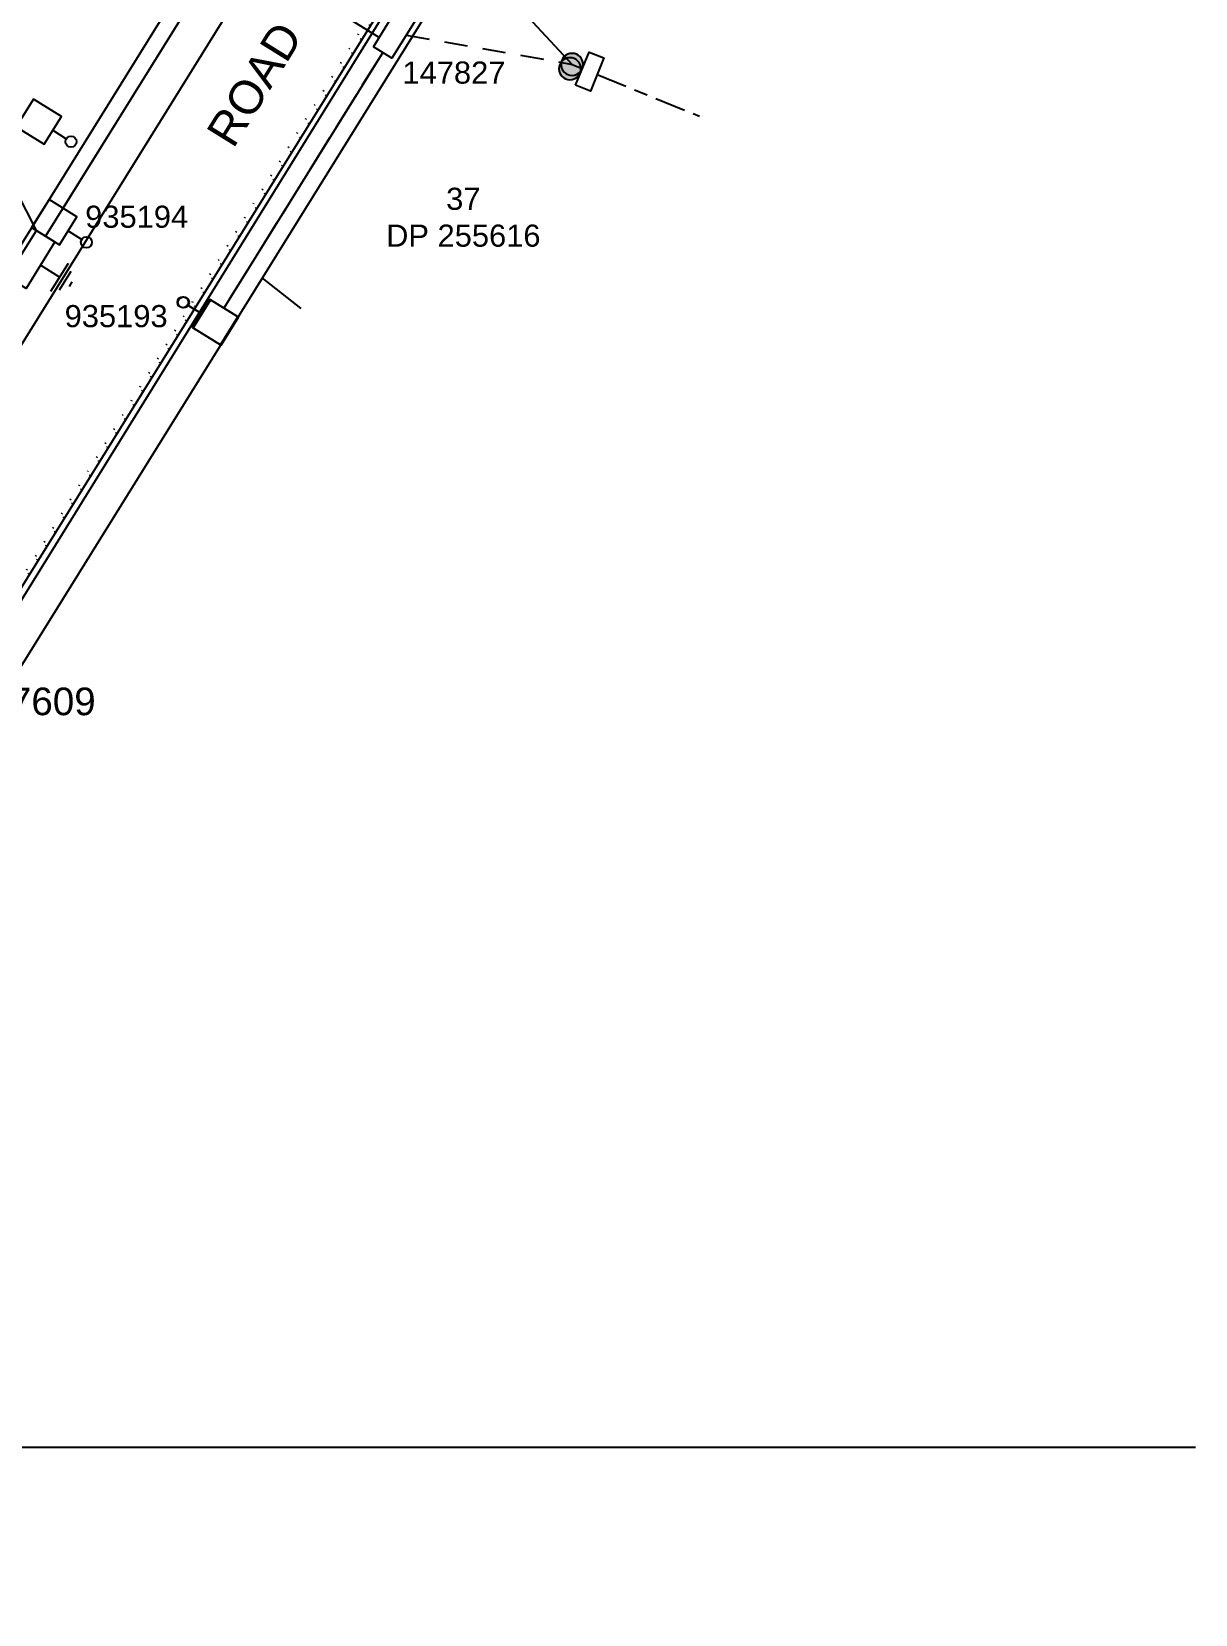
# Model space of a CAD drawing. Header units: metres. Extents: x 305550 to 306428, y 6276370 to 6276957.
# Drawn here: x 306293.6 to 306399, y 6276536.5 to 6276679.7 of the extents above; entities that cross this region are included whole.
import ezdxf
from ezdxf.enums import TextEntityAlignment as Align

# ---------------------------------------------------------------- set-up
doc = ezdxf.new("R2010")
doc.units = ezdxf.units.M
doc.header["$LTSCALE"] = 0.7
for name, pattern in [('Cable Exist OH', [1, 1, 0]), ('Cable Exist UG', [8.2, 4, -1.2, 1.8, -1.2]), ('Cable Remove', [2, 0, -2]), ('Dash', [5, 3, -2]), ('IE Trench LV', [6.5, 5, -1.5])]:
    doc.linetypes.add(name, pattern=pattern)
doc.layers.get('0').update_dxf_attribs({"color": 6})
for name, color, linetype in [('_User Miscellaneous1', 3, 'Continuous'), ('_User Miscellaneous11', 7, 'Continuous'), ('_User Miscellaneous4', 7, 'Continuous'), ('_User Miscellaneous7', 150, 'Continuous'), ('_User Miscellaneous8', 7, 'Continuous'), ('_User_LV_Exist', 7, 'Continuous'), ('Cadastre Developer_SP_NEW', 4, 'Continuous'), ('Cadastre Roads_SP_EXT', 4, 'Continuous'), ('Cadastre Roads_SP_NEW', 8, 'Continuous'), ('Equip_LV_NEW', 5, 'Continuous'), ('Mains_LV_NEW_R6', 2, 'Continuous'), ('Mains_LV_NEW_T84', 2, 'Continuous'), ('OH_Details_SP_MISC', 6, 'Continuous'), ('Services_SP_NEW_UG', 2, 'Continuous'), ('SupportsOH_SP_TR_HV_LV_SL_EXT', 7, 'Continuous'), ('SupportsUG_SP_LV_NEW', 2, 'Continuous'), ('SupportsUG_SP_LV_SL_NEW', 2, 'Continuous'), ('Trench_SP_NEW', 2, 'Continuous'), ('UG_Details_SP_MISC', 7, 'Continuous')]:
    doc.layers.add(name, color=color, linetype=linetype)
doc.layers.add('_User Miscellaneous5', color=7, linetype='Continuous', lineweight=35)
for name, color, linetype, plot in [('_User Notes', 7, 'Continuous', False), ('Features_HIDE', 1, 'Continuous', False), ('Viewports', 8, 'Continuous', False)]:
    doc.layers.add(name, color=color, linetype=linetype, plot=plot)
doc.styles.add('ARIAL', font='arial.ttf', dxfattribs={"height": 2})
doc.styles.add('POLE_LABEL', font='arial.ttf')
doc.styles.add('SL_LABEL', font='arial.ttf')
doc.styles.get("Standard").update_dxf_attribs({"font": 'arial.ttf'})
doc.styles.add('style1', font='iso3098b.shx')
doc.linetypes.add('Cable New UG', pattern='A,8,-1,["x",style1,S=3.5,R=0,X=0.35,Y=-1],-3.5', length=12.5)
doc.linetypes.add('Cable Z', pattern='A,8,-1,["Z",Standard,S=2.5,R=0,X=0.35,Y=-1.25],-3.5', length=12.5)
doc.linetypes.add('IE Trench HV', pattern='A,8,-2,["/",style1,S=2.5,R=0,X=0.1,Y=-1],-4.5', length=14.5)

# ---------------------------------------------------------------- blocks, each defined once
blk = doc.blocks.new('POLE_EXT')
blk.add_hatch(color=256).paths.add_polyline_path([(-1, 0, 1), (1, 0, 1)])
blk.add_lwpolyline([(-1, 0, 1), (1, 0, 1)], format="xyb", close=True)
for tag, height, flags, p in [('pNumber', 2.5, 8, (-17.84, 2.07)), ('OWNED_BY', 0.2, 9, (1.35, -0.4)), ('SPECIAL_USE', 0.2, 9, (1.35, -0.8)), ('STATE', 0.2, 9, (1.35, -1)), ('cLV', 0.2, 9, (1.35, -1.4)), ('PARENT', 0.2, 9, (1.35, -0.6)), ('USAGE', 0.2, 9, (1.35, -1.2)), ('hDepth', 0.2, 9, (1.35, -1.6)), ('hDia', 0.2, 9, (1.35, -1.8)), ('cHV', 0.2, 9, (1.35, -2)), ('LBRACKET', 0.2, 9, (1.35, -2.2)), ('LExisting', 0.2, 9, (1.35, -2.4)), ('LANTNUMBER', 0.2, 9, (1.35, -2.6)), ('LOther', 0.2, 9, (1.35, -2.8)), ('cLinedev', 0.2, 9, (1.35, -3.4)), ('pExisting', 0.2, 9, (1.35, -3.8)), ('pFooting', 0.2, 9, (1.35, -4.4)), ('LRemove', 0.2, 9, (1.35, -3)), ('LEGEND', 0.2, 9, (1.35, -3.2)), ('LOCATION', 0.2, 9, (1.35, -3.6)), ('PFNUMBER', 0.2, 9, (1.35, -4)), ('NEWPFNUMBER', 0.2, 9, (1.35, -4.2)), ('pNew', 0.2, 9, (1.35, -4.6)), ('pRelocate', 0.2, 9, (1.35, -5)), ('pRemove', 0.2, 9, (1.35, -5.2)), ('pReplace', 0.2, 9, (1.35, -5.4)), ('pStay', 0.2, 9, (1.35, -5.6)), ('pType', 0.2, 9, (1.35, -5.8)), ('cspan', 0.2, 9, (1.35, -6)), ('STREETNAME', 0.2, 9, (1.35, -6.2)), ('SUBURB', 0.2, 9, (1.35, -6.4)), ('OPERATED_BY', 0.2, 9, (1.36, -7.01)), ('NOTES', 0.2, 9, (1.35, -6.6)), ('MAINTAINED_BY', 0.2, 9, (1.36, -6.81))]:
    blk.add_attdef(tag, text='', height=height, dxfattribs=dict(flags=flags)).set_placement(p, align=Align.MIDDLE_LEFT)
at = {"style": 'POLE_LABEL', "flags": 9}
for tag, height, p in [('ASSET_NUM', 2.5, (2, 2)), ('STRUCTURE_PLANT_NUMBER', 0.2, (1.35, 0.03)), ('STREET_CODE', 0.2, (1.35, -0.2))]:
    blk.add_attdef(tag, text='', height=height, dxfattribs=at).set_placement(p, align=Align.MIDDLE_LEFT)
at = {"flags": 1}
blk.add_attdef('Z', (1.35, -7.33), '', height=0.2, dxfattribs=at)
blk = doc.blocks.new('*U35')
at = {"lineweight": -3}
blk.add_lwpolyline([(-2.48, 2.49), (2.47, 2.49), (2.47, 0.51), (-2.48, 0.51)], close=True, dxfattribs=at)
for tag, flags, p in [('STREET_CODE', 9, (1.5, 3.5)), ('OWNED_BY', 9, (1.5, 3.3)), ('OPERATED_BY', 9, (1.5, 3.1)), ('MAINTAINED_BY', 9, (1.5, 2.9)), ('STATE', 9, (1.5, 2.7)), ('SUPPORT_TYPE', 9, (1.5, 2.5)), ('SUBURB', 9, (1.5, 1.7)), ('STREETNAME', 9, (1.5, 1.5)), ('USAGE', 9, (1.5, 2.3)), ('LEGEND', 9, (1.5, 2.1)), ('PARENT', 9, (1.5, 1.9)), ('Z', 1, (1.5, 0.9)), ('LOCATION', 9, (1.5, 1.3)), ('NOTES', 9, (1.5, 1.1))]:
    blk.add_attdef(tag, text='', height=0.2, dxfattribs=dict(flags=flags)).set_placement(p, align=Align.MIDDLE_LEFT)
at = {"layer": '_User Miscellaneous4', "style": 'ARIAL', "flags": 8}
blk.add_attdef('ASSET_NUM', text='', height=2, dxfattribs=at).set_placement((2, 5.5), align=Align.MIDDLE_LEFT)
blk = doc.blocks.new('*U135')
at = {"layer": '_User Miscellaneous7', "lineweight": -3}
blk.add_lwpolyline([(-7, -3.03), (-7, -1.58)], dxfattribs=at)
blk.add_lwpolyline([(-8.48, -6), (-5.51, -6), (-5.51, -3.03), (-8.48, -3.03)], close=True, dxfattribs=at)
blk.add_circle((-7, -1.08), 0.5, dxfattribs=at)
at = {"layer": '_User Miscellaneous8', "color": 2, "lineweight": -3}
blk.add_lwpolyline([(-1.49, 0), (1.49, 0), (1.49, 2.97), (-1.49, 2.97)], close=True, dxfattribs=at)
at = {"style": 'POLE_LABEL', "flags": 9}
blk.add_attdef('STRUCTURE_PLANT_NUMBER', text='', height=0.2, dxfattribs=at).set_placement((1.64, 1.73), align=Align.MIDDLE_LEFT)
for tag, flags, p in [('STREET_CODE', 9, (1.64, 1.49)), ('OWNED_BY', 9, (1.64, 1.09)), ('OPERATED_BY', 9, (1.64, 0.89)), ('STATE', 9, (1.64, 0.49)), ('COLUMN_TYPE', 9, (1.64, 1.29)), ('MAINTAINED_BY', 9, (1.64, 0.69)), ('USAGE', 9, (1.64, 0.29)), ('LEGEND', 9, (1.64, 0.09)), ('SUBURB', 9, (1.64, -0.31)), ('STREETNAME', 9, (1.64, -0.51)), ('Z', 1, (1.64, -1.31)), ('PARENT', 9, (1.64, -0.11)), ('LOCATION', 9, (1.64, -0.71)), ('NOTES', 9, (1.64, -0.91)), ('LABEL_ALIGNMENT', 9, (1.64, -1.11))]:
    blk.add_attdef(tag, text='', height=0.2, dxfattribs=dict(flags=flags)).set_placement(p, align=Align.MIDDLE_LEFT)
at = {"layer": '_User Miscellaneous5', "style": 'ARIAL', "flags": 8}
blk.add_attdef('ASSET_NUM', text='', height=2, dxfattribs=at).set_placement((2, 3.49), align=Align.MIDDLE_LEFT)
blk = doc.blocks.new('*U39')
at = {"layer": '_User Miscellaneous8', "color": 2}
blk.add_line((0, 0), (0, 1.45), dxfattribs=at)
blk.add_circle((0, 1.95), 0.5, dxfattribs=at)
for tag, p, flags in [('Z', (0, 0), 1), ('OPERATED_BY', (0, -9.61), 9)]:
    blk.add_attdef(tag, p, '', height=0.2, dxfattribs=dict(flags=flags))
at = {"style": 'SL_LABEL', "flags": 9}
blk.add_attdef('STREET_CODE', text='', height=0.2, dxfattribs=at).set_placement((0, -0.2), align=Align.MIDDLE_LEFT)
at = {"flags": 9}
for tag, p in [('CONSTRUCTED_VOLTAGE', (0, -0.4)), ('CONTROL_TYPE', (0, -0.6)), ('OPERATING_VOLTAGE', (0, -1.4)), ('LANTERN_PURPOSE', (0, -0.8)), ('LANTERN_TYPE', (0, -1)), ('NO_PHASES', (0, -1.2)), ('ORIENTATION', (0, -1.6)), ('OWNED_BY', (0, -1.8)), ('STATE', (0, -2)), ('CEXIST', (0, -2.4)), ('CNEW', (0, -2.6)), ('CNUMBER', (0, -2.8)), ('USAGE', (0, -2.2)), ('CREMOVE', (0, -3)), ('CREPLACE', (0, -3.2)), ('LKINGHEIGHT', (0, -3.4)), ('LBRACKET', (0, -3.6)), ('LBRACKETVOCAB', (0, -3.8)), ('LCATEGORY', (0, -4)), ('LCHARGE1', (0, -4.2)), ('LCHARGE1PERCENT', (0, -4.4)), ('LCHARGE2', (0, -4.6)), ('LCHARGE2PERCENT', (0, -4.8)), ('LCHARGE3', (0, -5)), ('LCHARGE3PERCENT', (0, -5.2)), ('LEXIST', (0, -5.4)), ('LLAMP', (0, -5.6)), ('LLAMPVOCAB', (0, -5.8)), ('LMAST', (0, -6)), ('LMASTVOCAB', (0, -6.2)), ('LNEW', (0, -6.4)), ('LANTNUMBER', (0, -6.6)), ('LOUTREACH', (0, -7)), ('LOUTREACHVOCAB', (0, -7.2)), ('SUBURB', (0, -8.6)), ('LRATECODE', (0, -7.4)), ('LREMOVE', (0, -7.6)), ('LREPLACE', (0, -7.8)), ('LTYPE', (0, -8)), ('LTYPEVOCAB', (0, -8.2)), ('LEGEND', (0, -8.4)), ('STREETNAME', (0, -8.8)), ('LOCATION', (0, -9)), ('NOTES', (0, -9.2)), ('MAINTAINED_BY', (0, -9.86))]:
    blk.add_attdef(tag, text='', height=0.2, dxfattribs=at).set_placement(p, align=Align.MIDDLE_LEFT)
at = {"layer": '_User Notes', "style": 'SL_LABEL', "flags": 8}
blk.add_attdef('ASSET_NUM', text='', height=2.5, dxfattribs=at).set_placement((2, 2), align=Align.MIDDLE_LEFT)
at = {"layer": '_User Notes', "flags": 8}
blk.add_attdef('LNUMBER', text='', height=2.5, dxfattribs=at).set_placement((1.2, -2.8), align=Align.MIDDLE_LEFT)
blk = doc.blocks.new('Earth')
for p, q in [((0, -2.04), (0, 0)), ((-1.5, -2.04), (1.5, -2.04)), ((-1, -2.64), (1, -2.64)), ((-0.25, -3.24), (0.25, -3.24))]:
    blk.add_line(p, q)
blk = doc.blocks.new('*U247')
at = {"layer": '_User Miscellaneous7', "lineweight": -3}
blk.add_lwpolyline([(0.01, 2.92), (0.01, 4.37)], dxfattribs=at)
blk.add_lwpolyline([(-1.47, -0.05), (1.5, -0.05), (1.5, 2.92), (-1.47, 2.92)], close=True, dxfattribs=at)
blk.add_circle((0.01, 4.87), 0.5, dxfattribs=at)
at = {"layer": '_User Miscellaneous8', "color": 2, "lineweight": -3}
blk.add_lwpolyline([(-1.49, 0), (1.49, 0), (1.49, 2.97), (-1.49, 2.97)], close=True, dxfattribs=at)
at = {"style": 'POLE_LABEL', "flags": 9}
blk.add_attdef('STRUCTURE_PLANT_NUMBER', text='', height=0.2, dxfattribs=at).set_placement((1.64, 1.73), align=Align.MIDDLE_LEFT)
for tag, flags, p in [('STREET_CODE', 9, (1.64, 1.49)), ('OWNED_BY', 9, (1.64, 1.09)), ('OPERATED_BY', 9, (1.64, 0.89)), ('STATE', 9, (1.64, 0.49)), ('COLUMN_TYPE', 9, (1.64, 1.29)), ('MAINTAINED_BY', 9, (1.64, 0.69)), ('USAGE', 9, (1.64, 0.29)), ('LEGEND', 9, (1.64, 0.09)), ('SUBURB', 9, (1.64, -0.31)), ('STREETNAME', 9, (1.64, -0.51)), ('Z', 1, (1.64, -1.31)), ('PARENT', 9, (1.64, -0.11)), ('LOCATION', 9, (1.64, -0.71)), ('NOTES', 9, (1.64, -0.91)), ('LABEL_ALIGNMENT', 9, (1.64, -1.11))]:
    blk.add_attdef(tag, text='', height=0.2, dxfattribs=dict(flags=flags)).set_placement(p, align=Align.MIDDLE_LEFT)
at = {"layer": '_User Miscellaneous5', "style": 'ARIAL', "flags": 8}
blk.add_attdef('ASSET_NUM', text='', height=2, dxfattribs=at).set_placement((2, 3.49), align=Align.MIDDLE_LEFT)
blk = doc.blocks.new('POLE_DEL')
h = blk.add_hatch(color=256)
edge = h.paths.add_edge_path()
edge.add_arc((0, 0), 1, 180, 360)
edge.add_arc((0, 0), 1, 0, 180)
blk.add_lwpolyline([(-1, 0, 1), (1, 0, 1)], format="xyb", close=True)
at = {"layer": '_User Miscellaneous11', "color": 2, "const_width": 0.25, "flags": 128}
for points in [[(-1.58, 1.58), (1.58, -1.58)], [(-1.58, -1.58), (1.58, 1.58)]]:
    blk.add_lwpolyline(points, dxfattribs=at)
for tag, height, flags, p in [('pNumber', 2.5, 8, (0, 2.07)), ('OWNED_BY', 0.2, 9, (0, -0.4)), ('SPECIAL_USE', 0.2, 9, (0, -0.6)), ('STATE', 0.2, 9, (0, -0.8)), ('cLV', 0.2, 9, (0, -1.2)), ('USAGE', 0.2, 9, (0, -1)), ('hDepth', 0.2, 9, (0, -1.4)), ('cHV', 0.2, 9, (0, -1.8)), ('hDia', 0.2, 9, (0, -1.6)), ('LBRACKET', 0.2, 9, (0, -2)), ('LExisting', 0.2, 9, (0, -2.2)), ('LANTNUMBER', 0.2, 9, (0, -2.4)), ('LOther', 0.2, 9, (0, -2.6)), ('LRemove', 0.2, 9, (0, -2.8)), ('cLinedev', 0.2, 9, (0, -3.2)), ('LEGEND', 0.2, 9, (0, -3)), ('pExisting', 0.2, 9, (0, -3.4)), ('PFNUMBER', 0.2, 9, (0, -3.6)), ('NEWPFNUMBER', 0.2, 9, (0, -3.8)), ('pFooting', 0.2, 9, (0, -4)), ('pNew', 0.2, 9, (0, -4.2)), ('cspan', 0.2, 9, (0, -5.6)), ('SUBURB', 0.2, 9, (0, -5.8)), ('pRelocate', 0.2, 9, (0, -4.6)), ('pRemove', 0.2, 9, (0, -4.8)), ('pReplace', 0.2, 9, (0, -5)), ('pStay', 0.2, 9, (0, -5.2)), ('pType', 0.2, 9, (0, -5.4)), ('STREETNAME', 0.2, 9, (0, -6)), ('LOCATION', 0.2, 9, (0, -6.2)), ('NOTES', 0.2, 9, (0, -6.4))]:
    blk.add_attdef(tag, text='', height=height, dxfattribs=dict(flags=flags)).set_placement(p, align=Align.MIDDLE_LEFT)
at = {"flags": 1}
blk.add_attdef('Z', (0, 0), '', height=0.2, dxfattribs=at)
at = {"style": 'POLE_LABEL', "flags": 9}
blk.add_attdef('STREET_CODE', text='', height=0.2, dxfattribs=at).set_placement((0, -0.2), align=Align.MIDDLE_LEFT)
at = {"layer": 'Features_HIDE', "style": 'POLE_LABEL', "flags": 8}
blk.add_attdef('ASSET_NUM', text='', height=2.5, dxfattribs=at).set_placement((2, 2), align=Align.MIDDLE_LEFT)

msp = doc.modelspace()

# ---------------------------------------------------------------- linework, layer by layer
at = {"layer": '_User Miscellaneous1'}
msp.add_lwpolyline([(306342.85, 6276674.91), (306344.07, 6276677.9), (306345.41, 6276677.36), (306344.19, 6276674.36)], close=True, dxfattribs=at)
at = {"layer": '_User Miscellaneous11', "color": 7, "linetype": 'Cable Remove', "flags": 128}
msp.add_lwpolyline([(306239.42, 6276544.29), (306284.91, 6276617.64), (306329.78, 6276690.15), (306357.77, 6276734.86)], dxfattribs=at)
at = {"layer": '_User_LV_Exist', "color": 7, "linetype": 'Cable Remove', "lineweight": 0, "flags": 128}
msp.add_lwpolyline([(306326.58, 6276684.22), (306288.88, 6276623.56)], dxfattribs=at)
at = {"layer": 'Cadastre Developer_SP_NEW'}
msp.add_line((306340.37, 6276737.27), (306278.22, 6276637.25), dxfattribs=at)
for points in [[(306361.57, 6276733.26), (306283.61, 6276607.79), (306228.64, 6276519.32), (306225.17, 6276499.62), (306209.33, 6276474.14), (306194.47, 6276483.38), (306146.95, 6276406.9)], [(306318, 6276654.68), (306314.48, 6276657.47)]]:
    msp.add_lwpolyline(points, dxfattribs=at)
at = {"layer": 'OH_Details_SP_MISC', "color": 7, "linetype": 'Continuous', "flags": 128}
for points in [[(306240.27, 6276543.76), (306285.76, 6276617.11), (306330.63, 6276689.62), (306358.62, 6276734.33)], [(306330.63, 6276689.62), (306342.54, 6276676.78)]]:
    msp.add_lwpolyline(points, dxfattribs=at)
at = {"layer": 'Services_SP_NEW_UG', "color": 2, "linetype": 'Dash', "flags": 128}
msp.add_lwpolyline([(306327.53, 6276679.44), (306342.54, 6276676.78)], dxfattribs=at)
at = {"layer": 'Services_SP_NEW_UG', "color": 2, "flags": 128}
msp.add_lwpolyline([(306294.04, 6276661.74), (306292.22, 6276665.35)], dxfattribs=at)
at = {"layer": 'Trench_SP_NEW', "linetype": 'IE Trench HV'}
msp.add_line((306328.12, 6276714.72), (306296.45, 6276663.74), dxfattribs=at)
at = {"layer": 'UG_Details_SP_MISC', "color": 7, "linetype": 'Cable Exist UG', "flags": 128}
for points in [[(306342.54, 6276676.78), (306343.46, 6276676.4)], [(306344.8, 6276675.86), (306354.06, 6276672.09)]]:
    msp.add_lwpolyline(points, dxfattribs=at)
at = {"layer": 'Viewports', "flags": 128}
msp.add_lwpolyline([(305858.52, 6276551.6), (306398.96, 6276551.6)], dxfattribs=at)

# ---------------------------------------------------------------- block references
at = {"layer": '_User Miscellaneous1', "ltscale": 0.5}
ref = msp.add_blockref('POLE_DEL', (306285.76, 6276617.11), dxfattribs=at)
ref.add_attrib('ASSET_NUM', '417609', dxfattribs={"layer": 'Features_HIDE', "height": 2.5, "style": 'POLE_LABEL'}).set_placement((306287.76, 6276619.11), align=Align.MIDDLE_LEFT)
at = {"layer": 'Equip_LV_NEW', "linetype": 'Cable Exist OH', "lineweight": 0, "rotation": 58.14409143299086}
msp.add_blockref('Earth', (306294.41, 6276658.6), dxfattribs=at)
at = {"layer": 'Features_HIDE'}
msp.add_blockref('POLE_EXT', (306342.34, 6276676.38), dxfattribs=at)
at = {"layer": 'SupportsOH_SP_TR_HV_LV_SL_EXT'}
msp.add_blockref('POLE_EXT', (306342.54, 6276676.78), dxfattribs=at)
at = {"layer": 'SupportsUG_SP_LV_NEW'}
ref = msp.add_blockref('*U35', (306327.97, 6276679.17), dxfattribs=dict(at, rotation=58.14409142439186))
ref.add_attrib('ASSET_NUM_001', '147827', (306327.18, 6276675.04), dxfattribs={"layer": '_User Miscellaneous4', "height": 2, "style": 'ARIAL'})
ref = msp.add_blockref('*U35', (306292.3, 6276659.91), dxfattribs=dict(at, rotation=238.144091419095))
ref.add_attrib('ASSET_NUM_001', "'S'147826", (306278.35, 6276657.7), dxfattribs={"layer": '_User Miscellaneous4', "height": 2, "style": 'ARIAL'})
at = {"layer": 'SupportsUG_SP_LV_SL_NEW', "ltscale": 0.5}
ref = msp.add_blockref('*U135', (306294.4, 6276663.27), dxfattribs=dict(at, rotation=238.1440914216619))
ref.add_attrib('ASSET_NUM_001', '935194', (306298.46, 6276661.99), dxfattribs={"layer": '_User Miscellaneous5', "height": 2, "style": 'ARIAL'})
for p, rotation in [((306296.92, 6276661.7), 238.1440914216619), ((306308.96, 6276654.22), 58.14409142124596)]:
    msp.add_blockref('*U39', p, dxfattribs=dict(at, rotation=rotation))
ref = msp.add_blockref('*U247', (306311.49, 6276652.65), dxfattribs=dict(at, rotation=58.14409142124596))
ref.add_attrib('ASSET_NUM_001', '935193', (306296.6, 6276652.99), dxfattribs={"layer": '_User Miscellaneous5', "height": 2, "style": 'ARIAL'})

# ---------------------------------------------------------------- texts
at = {"layer": 'Cadastre Roads_SP_EXT'}
msp.add_text('ROAD', height=3, rotation=58.1446, dxfattribs=at).set_placement((306311.86, 6276669.07))

# ---------------------------------------------------------------- next in the draw order: texts
at = {"layer": 'Cadastre Developer_SP_NEW', "insert": (306332.69, 6276662.93), "char_height": 2, "attachment_point": 5, "style": 'ARIAL', "bg_fill": 3, "box_fill_scale": 1.1, "bg_fill_color": 256, "bg_fill_transparency": 0}
msp.add_mtext('37\\PDP 255616', dxfattribs=at)

# ---------------------------------------------------------------- next in the draw order: linework, layer by layer
at = {"layer": 'Cadastre Roads_SP_NEW', "flags": 128}
for points in [[(306332.5, 6276715.51), (306282.29, 6276634.71, -0.417509), (306271.89, 6276632.35), (306197.41, 6276679.8, -0.411944), (306195.09, 6276690.1, 0.001481), (306196.94, 6276693.07), (306227.25, 6276741.85, 0.000003), (306227.25, 6276741.85, 0.000003)], [(306180.59, 6276476.79), (306234.32, 6276540.64, 0.035915), (306256.37, 6276571.01), (306342.35, 6276709.38)]]:
    msp.add_lwpolyline(points, format="xyb", dxfattribs=at)
at = {"layer": 'Mains_LV_NEW_R6', "linetype": 'Cable Z', "flags": 128}
msp.add_lwpolyline([(306325.4, 6276677.85), (306311.01, 6276654.7)], dxfattribs=at)
at = {"layer": 'Mains_LV_NEW_T84', "linetype": 'Cable New UG', "flags": 128}
msp.add_lwpolyline([(306325.06, 6276679.21), (306311.35, 6276687.73), (306294.88, 6276661.22)], dxfattribs=at)
at = {"layer": 'Trench_SP_NEW', "linetype": 'IE Trench LV', "flags": 128}
msp.add_lwpolyline([(306325.39, 6276677.86), (306311, 6276654.7)], dxfattribs=at)

doc.saveas('drawing.dxf')
